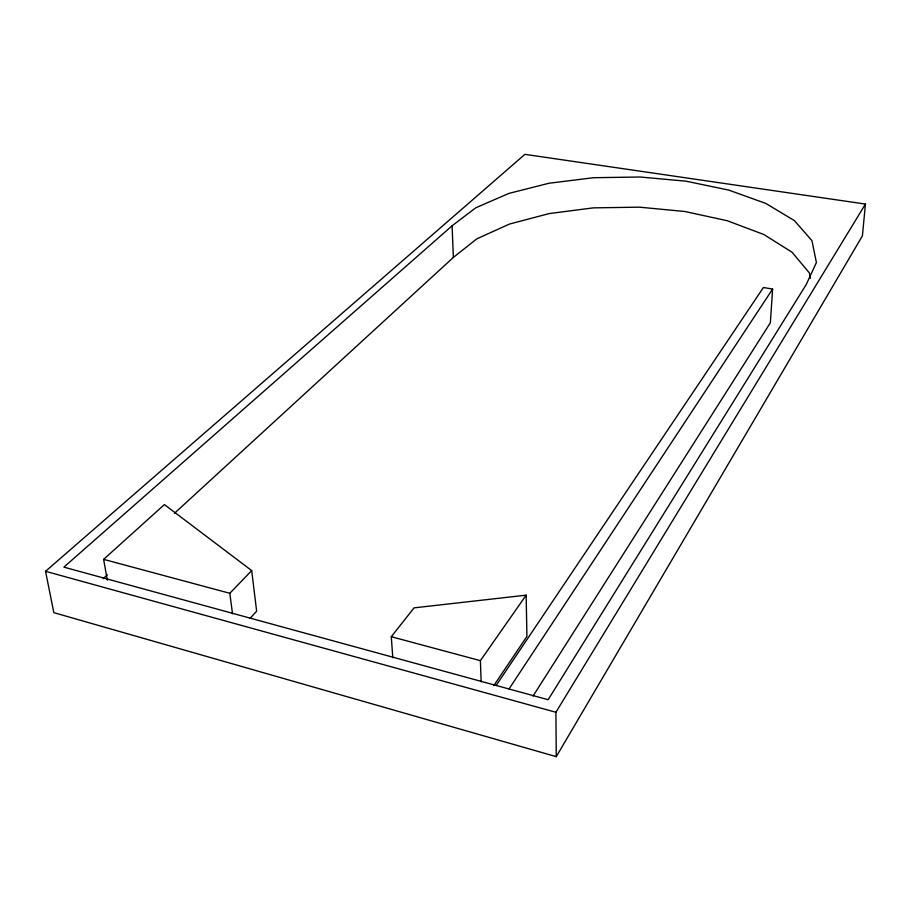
<?xml version="1.0" encoding="UTF-8"?>
<svg xmlns="http://www.w3.org/2000/svg" width="911" height="911" viewBox="0 0 911 911"><rect width="100%" height="100%" fill="white"/><g stroke="black" fill="none" stroke-linecap="round" stroke-linejoin="round"><path stroke-width="1.37" d="M496.142 685.471L763.407 287.523L772.619 289.072L770.353 322.79L533.049 696.05M865.45 204.075L862.398 235.881L556.257 756.654L53.829 612.647L45.55 571.299L524.895 154.346L865.45 204.075L555.904 712.265L556.257 756.654M509.021 688.989L772.619 289.072M493.796 685.619L526.922 636.425L526.148 595.168L414.05 607.865L391.286 636.709L392.789 657.719M481.167 681.918L480.382 660.657L526.148 595.168M250.126 618.25L256.651 611.201L251.687 570.593L164.379 504.58L103.626 559.365L107.316 580.205M232.521 613.832L229.811 593.289L251.687 570.593M103.148 578.713L107.339 574.864M174.456 513.292L453.382 257.414L476.738 238.887L509.488 224.049L549.185 213.573L593.323 207.867L639.397 207.161L684.878 211.5L727.217 220.724L763.817 234.491L792.046 252.222L809.401 272.97L810.426 278.276M452.084 225.803L63.884 567.132L548.149 699.705L806.235 284.528L816.415 262.539L811.963 240.686L794.346 220.564L765.775 203.415L728.766 190.092L685.983 181.175L640.034 177.007L593.505 177.713L548.923 183.259L508.816 193.439L475.701 207.833L452.084 225.803L453.382 257.414M103.626 559.365L229.811 593.289M391.286 636.709L480.382 660.657M45.55 571.299L555.904 712.265"/></g></svg>
